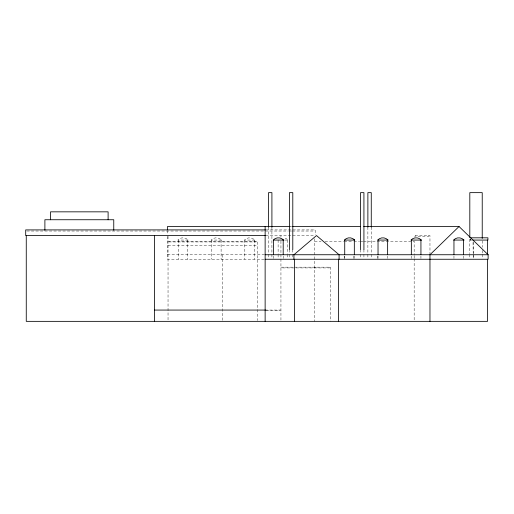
<?xml version="1.0" encoding="UTF-8"?>
<svg xmlns="http://www.w3.org/2000/svg" width="514" height="514" viewBox="0 0 514 514"><rect width="100%" height="100%" fill="white"/><g stroke="black" fill="none" stroke-linecap="round" stroke-linejoin="round"><path stroke-width="0.39" stroke-dasharray="2.57 1.93" d="M290.031 226.52L291.631 226.52M265.918 229.906L315.185 229.906L315.185 234.847M26.831 231.03L288.386 231.03M289.189 231.03L291.592 231.03M292.395 231.03L314.06 231.03L314.06 229.906M265.738 235.547L315.185 235.547M284.518 240.064L288.091 240.064A7.061 7.061 0 0 0 283.882 237.873M471.961 240.064L470.169 240.064L470.169 238.843M168.039 241.194L257.231 241.194L257.231 320.556M314.626 241.194L321.044 241.194M325.06 241.194L343.519 241.194M344.322 241.194L353.157 241.194M353.96 241.194L359.575 241.194M360.378 241.194L362.788 241.194M363.591 241.194L414.162 241.194L414.162 254.745M168.039 245.711L257.231 245.711M167.48 254.745L264.414 254.745M264.164 259.255L167.48 259.255L167.48 235.142M280.94 267.158L330.618 267.158L330.618 321.353M265.134 310.064L280.94 310.064M266.194 310.437L279.815 310.437L279.815 310.064M473.028 242.467L473.188 253.659M473.201 254.462L473.259 258.458L473.272 254.526M482.228 240.803L482.228 247.221M482.228 250.427L482.228 253.64M482.228 254.443L482.228 258.458M473.272 241.908L473.272 253.736M470.638 239.402L470.638 240.064M470.496 240.064L470.496 239.402L470.4 240.064M470.304 238.843L470.304 240.064M469.809 239.196L469.809 253.64M469.809 254.443L469.809 258.458M463.557 256.062L463.557 258.458M453.958 256.062L453.958 258.458M429.967 254.745L429.967 235.547L414.162 235.547L414.162 237.147M428.837 235.547L428.837 236.299L415.293 236.299L415.293 235.547M420.934 256.062L420.934 258.458M414.162 255.542L414.162 257.951M414.162 258.754L414.162 320.55M411.341 256.062L411.341 258.458M387.633 256.062L387.633 258.458M378.034 256.062L378.034 258.458M377.469 256.062L377.469 258.458M371.262 227.156L371.262 253.64M371.262 254.443L371.262 258.458M367.876 227.156L367.876 253.64M367.876 254.443L367.876 258.458M363.925 249.631L363.925 253.64M363.925 254.443L363.925 258.458M360.532 249.631L360.532 253.64M360.532 254.443L360.532 258.458M354.326 256.062L354.326 258.458M353.76 256.062L353.76 258.458M344.727 256.062L344.727 258.458M344.168 256.062L344.219 258.458M329.487 267.158L329.487 267.916L282.07 267.916L282.07 267.158M315.75 267.158L315.75 267.916M314.626 238.708L314.626 321.353M292.794 249.631L292.794 253.64M292.794 254.443L292.794 258.458M289.408 249.631L289.408 253.64M289.408 254.443L289.408 258.458M287.718 240.064L287.718 253.659M287.718 254.462L287.718 258.458M283.201 256.062L283.201 258.458M280.94 235.547L280.94 237.127M280.94 241.079L280.94 253.723M280.94 254.514L280.94 321.353M278.119 240.064L278.119 253.659M278.119 254.462L278.119 258.458M273.602 256.062L273.602 258.458M271.912 227.156L271.912 253.64M271.912 254.443L271.912 258.458M268.52 227.156L268.52 253.64M268.52 254.443L268.52 258.458M256.101 241.194L256.101 241.946L169.17 241.946L169.17 241.194M254.411 240.064L254.411 259.255M244.812 240.064L244.812 259.255M222.395 254.745L222.395 320.556M221.104 240.064L221.104 259.255M211.511 240.064L211.511 259.255M187.796 240.064L187.796 259.255M178.204 240.064L178.204 259.255M168.039 236.254L168.039 320.556M167.48 230.439L167.48 234.358M188.175 240.064L177.825 240.064A7.061 7.061 0 0 1 188.175 240.064M221.483 240.064L211.132 240.064A7.061 7.061 0 0 1 221.483 240.064M254.783 240.064L244.439 240.064A7.061 7.061 0 0 1 254.783 240.064"/><path stroke-width="0.77" d="M265.134 259.255L488.114 259.255L488.114 254.745L459.041 226.52L429.967 254.745L429.967 321.353M290.031 226.52L167.48 226.52L167.48 229.655M292.376 226.52L360.52 226.52M363.694 226.52L459.041 226.52M265.468 229.906L25.7 229.906L25.7 235.547L265.738 235.547M470.516 237.809L487.921 237.809L487.921 240.064L472.841 240.064M265.134 254.745L488.3 254.745M154.496 310.064L265.738 310.064M487.548 240.064L487.548 254.462M487.548 259.255L487.548 321.353L26.265 321.353L26.265 235.547M482.228 238.393L482.228 192.647L469.809 192.647L469.809 237.59M463.557 240.064L463.557 254.462M453.958 240.064L453.958 254.462M420.934 240.064L420.934 254.462M411.341 240.064L411.341 254.462M387.633 240.064L387.633 254.462M378.034 240.064L378.034 254.462M371.262 227.156L371.262 192.647L367.876 192.647L367.876 227.156M363.925 249.631L363.925 192.647L360.532 192.647L360.532 249.631M354.326 240.064L354.326 254.462M344.727 240.064L344.727 254.462M339.086 259.255L339.086 254.745L316.502 235.547L293.924 254.745L293.924 259.255M338.52 259.255L338.52 321.353M294.49 259.255L294.49 321.353M292.794 249.631L292.794 192.647L289.408 192.647L289.408 249.631M283.201 240.064L283.201 254.462M273.602 240.064L273.602 254.462M271.912 227.156L271.912 192.647L268.52 192.647L268.52 227.156M265.134 226.52L265.134 321.353M154.496 235.547L154.496 321.353M113.761 230.278L113.761 219.741L44.891 219.741L44.891 230.278M108.113 219.741L108.113 211.839L50.539 211.839L50.539 219.741M283.574 240.064L273.23 240.064A7.061 7.061 0 0 1 283.574 240.064M354.705 240.064L344.354 240.064A7.061 7.061 0 0 1 354.705 240.064M388.006 240.064L377.661 240.064A7.061 7.061 0 0 1 388.006 240.064M421.313 240.064L410.962 240.064A7.061 7.061 0 0 1 421.313 240.064M463.93 240.064L453.586 240.064A7.061 7.061 0 0 1 463.93 240.064"/></g></svg>
